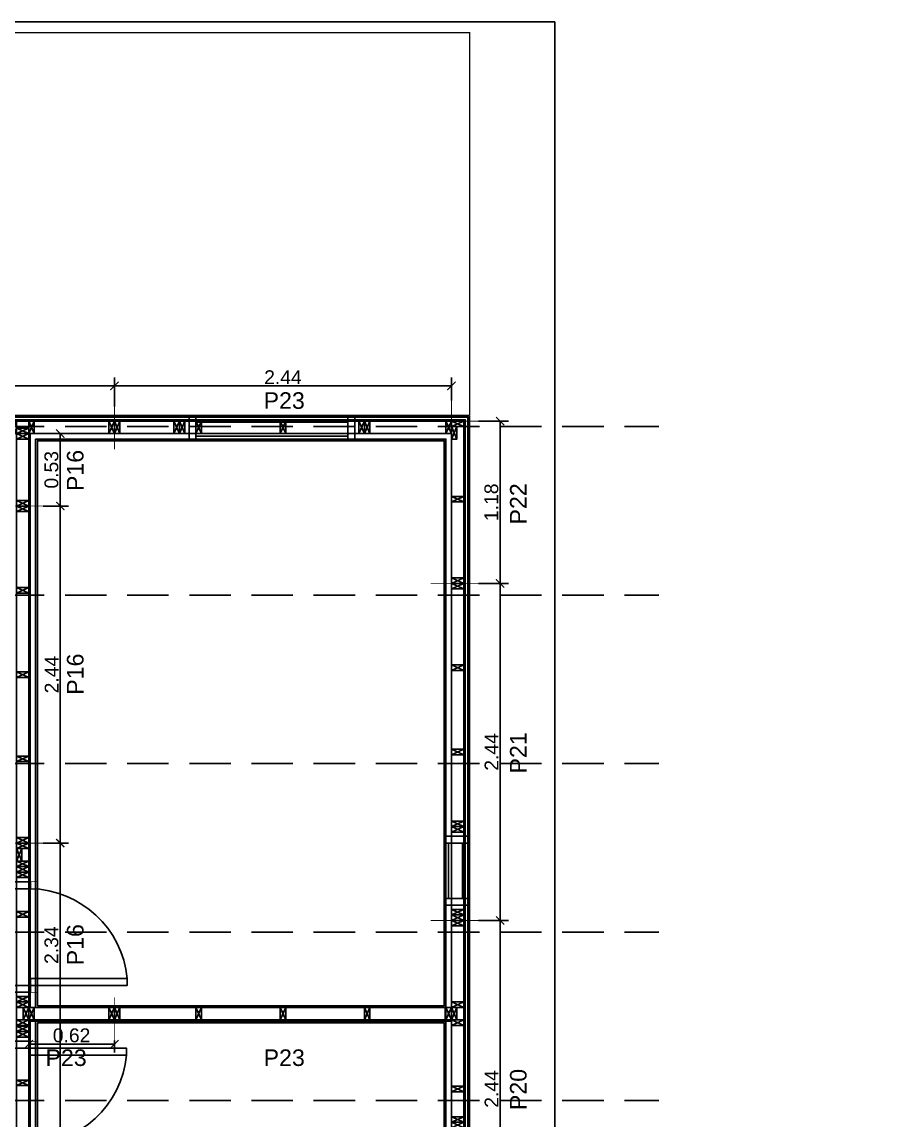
# Model space of a CAD drawing. Header units: millimetres. Extents: x 2924 to 6397, y 1555 to 1704.
# Drawn here: x 3255.1 to 3261.46, y 1623.26 to 1631.21 of the extents above; entities that cross this region are included whole.
import ezdxf

# ---------------------------------------------------------------- set-up
doc = ezdxf.new("R2010")
doc.units = ezdxf.units.MM
doc.header["$PDMODE"] = 35
doc.linetypes.add('CONTINUA', pattern=[200, 100, 100])
doc.linetypes.add('DASHED', pattern=[0.75, 0.5, -0.25])
doc.layers.get('Defpoints').update_dxf_attribs({"color": 230})
for name, color, linetype in [('P0-PROYECCION', 7, 'Continuous'), ('P1- OSB', 7, 'Continuous'), ('P1-CARPINTERIAS', 7, 'Continuous'), ('P1-COTAS', 7, 'Continuous'), ('P1-DURLOK INTERIOR', 7, 'Continuous'), ('P1-ESTRUCTURAS', 7, 'Continuous'), ('P1-LISTON 2CM', 7, 'Continuous'), ('P1-LISTON 4CM', 7, 'Continuous'), ('P1-MAMPOSTERIA LADRILLO', 7, 'Continuous'), ('P1-MUROS', 7, 'Continuous'), ('P1-PANEL', 7, 'Continuous'), ('P1-SOLADOS', 7, 'Continuous'), ('P1-SUPERBOARD', 7, 'Continuous'), ('P1-TEXTOS', 7, 'Continuous')]:
    doc.layers.add(name, color=color, linetype=linetype)
doc.styles.add('Arial02.5', font='arial.ttf', dxfattribs={"width": 0.8, "height": 0.025})
doc.styles.add('Arial10', font='arial.ttf', dxfattribs={"height": 0.1})
doc.dimstyles.new('COTA-1-50', dxfattribs={"dimtxt": 0.1, "dimasz": 0.06, "dimexe": 0.06, "dimexo": 0.15, "dimgap": 0.0125, "dimtad": 1, "dimzin": 0, "dimdsep": 46, "dimtxsty": 'Arial10', "dimblk1": 'ARCHTICK', "dimblk2": 'ARCHTICK', "dimsah": 1, "dimcen": 0.09, "dimclrd": 7, "dimclre": 7, "dimclrt": 7, "dimazin": 0, "dimtfac": 1, "dimtofl": 0, "dimtmove": 2, "dimatfit": 3, "dimldrblk": 'ARCHTICK', "dimfxl": 1, "dimtolj": 1, "dimtzin": 0, "dimarcsym": 0})

# ---------------------------------------------------------------- blocks, each defined once
blk = doc.blocks.new('A$C43dd4c95')
at = {"color": 0}
blk.add_lwpolyline([(0.09000000000014552, 0), (0.09000000000014552, 2.344999150002877), (0, 2.344999150002877), (0, 0)], close=True, dxfattribs=at)
for points in [[(0.09000000000014552, 2.344999150002877), (0.09000000000014552, 2.304999150002914), (0, 2.304999150002914), (0, 2.344999150002877), (0.09000000000014552, 2.344999150002877), (0, 2.304999150002914), (0, 2.344999150002877), (0.09000000000014552, 2.304999150002914)], [(0.03999999999996362, 2.214999150002768), (0, 2.214999150002768), (0, 2.304999150002914), (0.03999999999996362, 2.304999150002914), (0.03999999999996362, 2.214999150002768), (0, 2.304999150002914), (0.03999999999996362, 2.304999150002914), (0, 2.214999150002768)], [(0.09000000000014552, 2.214999149961614), (0.09000000000014552, 2.17499914996165), (0, 2.17499914996165), (0, 2.214999149961614), (0.09000000000014552, 2.214999149961614), (0, 2.17499914996165), (0, 2.214999149961614), (0.09000000000014552, 2.17499914996165)], [(0.09000000000014552, 2.17499914996165), (0.09000000000014552, 2.134999149961686), (0, 2.134999149961686), (0, 2.17499914996165), (0.09000000000014552, 2.17499914996165), (0, 2.134999149961686), (0, 2.17499914996165), (0.09000000000014552, 2.134999149961686)], [(0.09000000000014552, 2.134999149961686), (0.09000000000014552, 2.094999149961723), (0, 2.094999149961723), (0, 2.134999149961686), (0.09000000000014552, 2.134999149961686), (0, 2.094999149961723), (0, 2.134999149961686), (0.09000000000014552, 2.094999149961723)], [(0.09000000000014552, 1.234999999961474), (0.09000000000014552, 1.19499999996151), (0, 1.19499999996151), (0, 1.234999999961474), (0.09000000000014552, 1.234999999961474), (0, 1.19499999996151), (0, 1.234999999961474), (0.09000000000014552, 1.19499999996151)], [(0.09000000000014552, 1.19499999996151), (0.09000000000014552, 1.154999999961547), (0, 1.154999999961547), (0, 1.19499999996151), (0.09000000000014552, 1.19499999996151), (0, 1.154999999961547), (0, 1.19499999996151), (0.09000000000014552, 1.154999999961547)], [(0.09000000000014552, 1.065000000002783), (0.0500000000001819, 1.065000000002783), (0.0500000000001819, 1.155000000002929), (0.09000000000014552, 1.155000000002929), (0.09000000000014552, 1.065000000002783), (0.0500000000001819, 1.155000000002929), (0.09000000000014552, 1.155000000002929), (0.0500000000001819, 1.065000000002783)], [(0.09000000000014552, 1.064999999961628), (0.09000000000014552, 1.024999999961665), (0, 1.024999999961665), (0, 1.064999999961628), (0.09000000000014552, 1.064999999961628), (0, 1.024999999961665), (0, 1.064999999961628), (0.09000000000014552, 1.024999999961665)], [(0.09000000000014552, 1.019999999999754), (0.09000000000014552, 0.9799999999997908), (0, 0.9799999999997908), (0, 1.019999999999754), (0.09000000000014552, 1.019999999999754), (0, 0.9799999999997908), (0, 1.019999999999754), (0.09000000000014552, 0.9799999999997908)], [(0.09000000000014552, 0.9799999999997908), (0.09000000000014552, 0.9399999999998272), (0, 0.9399999999998272), (0, 0.9799999999997908), (0.09000000000014552, 0.9799999999997908), (0, 0.9399999999998272), (0, 0.9799999999997908), (0.09000000000014552, 0.9399999999998272)], [(0.09000000000014552, 0.07999999999992724), (0.09000000000014552, 0.03999999999996362), (0, 0.03999999999996362), (0, 0.07999999999992724), (0.09000000000014552, 0.07999999999992724), (0, 0.03999999999996362), (0, 0.07999999999992724), (0.09000000000014552, 0.03999999999996362)], [(0.09000000000014552, 0.03999999999996362), (0.09000000000014552, 0), (0, 0), (0, 0.03999999999996362), (0.09000000000014552, 0.03999999999996362), (0, 0), (0, 0.03999999999996362), (0.09000000000014552, 0)]]:
    blk.add_lwpolyline(points, dxfattribs=at)
at = {"color": 8}
for points in [[(0.09000000000014552, 1.849999999999682), (0.09000000000014552, 1.809999999999718), (0, 1.809999999999718), (0, 1.849999999999682), (0.09000000000014552, 1.849999999999682), (0, 1.809999999999718), (0, 1.849999999999682), (0.09000000000014552, 1.809999999999718)], [(0.09000000000014552, 0.6299999999998818), (0.09000000000014552, 0.5899999999999181), (0, 0.5899999999999181), (0, 0.6299999999998818), (0.09000000000014552, 0.6299999999998818), (0, 0.5899999999999181), (0, 0.6299999999998818), (0.09000000000014552, 0.5899999999999181)]]:
    blk.add_lwpolyline(points, dxfattribs=at)
blk = doc.blocks.new('A$C1afa53f3')
at = {"color": 0}
blk.add_lwpolyline([(0.09000000000014552, 2.440000000000055), (0.09000000000014552, 0), (0, 0), (0, 2.440000000000055)], close=True, dxfattribs=at)
for points in [[(0.09000000000014552, 2.440000000000055), (0.09000000000014552, 2.400000000000091), (0, 2.400000000000091), (0, 2.440000000000055), (0.09000000000014552, 2.440000000000055), (0, 2.400000000000091), (0, 2.440000000000055), (0.09000000000014552, 2.400000000000091)], [(0.09000000000014552, 1.849999999999682), (0.09000000000014552, 1.809999999999718), (0, 1.809999999999718), (0, 1.849999999999682), (0.09000000000014552, 1.849999999999682), (0, 1.809999999999718), (0, 1.849999999999682), (0.09000000000014552, 1.809999999999718)], [(0.09000000000014552, 1.240000000000009), (0.09000000000014552, 1.200000000000045), (0, 1.200000000000045), (0, 1.240000000000009), (0.09000000000014552, 1.240000000000009), (0, 1.200000000000045), (0, 1.240000000000009), (0.09000000000014552, 1.200000000000045)], [(0.09000000000014552, 0.6299999999998818), (0.09000000000014552, 0.5899999999999181), (0, 0.5899999999999181), (0, 0.6299999999998818), (0.09000000000014552, 0.6299999999998818), (0, 0.5899999999999181), (0, 0.6299999999998818), (0.09000000000014552, 0.5899999999999181)], [(0.09000000000014552, 0.03999999999996362), (0.09000000000014552, 0), (0, 0), (0, 0.03999999999996362), (0.09000000000014552, 0.03999999999996362), (0, 0), (0, 0.03999999999996362), (0.09000000000014552, 0)]]:
    blk.add_lwpolyline(points, dxfattribs=at)
blk = doc.blocks.new('A$C362a10e8')
at = {"color": 0}
blk.add_lwpolyline([(0.09000000000014552, 0), (0.09000000000014552, 0.5250017567645955), (0, 0.5250017567645955), (0, 0)], close=True, dxfattribs=at)
for points in [[(0.09000000000014552, 0.4850017567646319), (0.09000000000014552, 0.5250017567645955), (0, 0.5250017567645955), (0, 0.4850017567646319), (0.09000000000014552, 0.4850017567646319), (0, 0.5250017567645955), (0, 0.4850017567646319), (0.09000000000014552, 0.5250017567645955)], [(0.09000000000014552, 0), (0.09000000000014552, 0.03999999999996362), (0, 0.03999999999996362), (0, 0), (0.09000000000014552, 0), (0, 0.03999999999996362), (0, 0), (0.09000000000014552, 0.03999999999996362)]]:
    blk.add_lwpolyline(points, dxfattribs=at)
blk = doc.blocks.new('A$Ca9eaa56d')
at = {"color": 0}
for points in [[(0.04000000002270099, 5.138645065017045e-11), (2.273736754432321e-11, 5.138645065017045e-11), (2.273736754432321e-11, 0.09000000005153197), (0.04000000002270099, 0.09000000005153197), (0.04000000002270099, 5.138645065017045e-11), (2.273736754432321e-11, 0.09000000005153197), (0.04000000002270099, 0.09000000005153197), (2.273736754432321e-11, 5.138645065017045e-11)], [(0.6199999999994361, 5.138645065017045e-11), (0.5799999999994725, 5.138645065017045e-11), (0.5799999999994725, 0.09000000005153197), (0.6199999999994361, 0.09000000005153197), (0.6199999999994361, 5.138645065017045e-11), (0.5799999999994725, 0.09000000005153197), (0.6199999999994361, 0.09000000005153197), (0.5799999999994725, 5.138645065017045e-11)]]:
    blk.add_lwpolyline(points, dxfattribs=at)
blk.add_lwpolyline([(4.547473508864641e-11, 0.08999999999991815), (0.6199999999994361, 0.09000000005153197), (0.6199999999994361, 5.161382432561368e-11), (0, 0)], close=True, dxfattribs=at)
blk = doc.blocks.new('A$Ca94d6937')
at = {"color": 0}
for points in [[(0.03999999999996362, 4.138200893066823e-11), (0, 4.138200893066823e-11), (0, 0.09000000004152753), (0.03999999999996362, 0.09000000004152753), (0.03999999999996362, 4.138200893066823e-11), (0, 0.09000000004152753), (0.03999999999996362, 0.09000000004152753), (0, 4.138200893066823e-11)], [(0.6300000000001091, 4.138200893066823e-11), (0.5900000000001455, 4.138200893066823e-11), (0.5900000000001455, 0.09000000004152753), (0.6300000000001091, 0.09000000004152753), (0.6300000000001091, 4.138200893066823e-11), (0.5900000000001455, 0.09000000004152753), (0.6300000000001091, 0.09000000004152753), (0.5900000000001455, 4.138200893066823e-11)], [(1.240000000000236, 0), (1.200000000000273, 0), (1.200000000000273, 0.09000000000014552), (1.240000000000236, 0.09000000000014552), (1.240000000000236, 0), (1.200000000000273, 0.09000000000014552), (1.240000000000236, 0.09000000000014552), (1.200000000000273, 0)], [(1.850000000000364, 0), (1.8100000000004, 0), (1.8100000000004, 0.09000000000014552), (1.850000000000364, 0.09000000000014552), (1.850000000000364, 0), (1.8100000000004, 0.09000000000014552), (1.850000000000364, 0.09000000000014552), (1.8100000000004, 0)], [(2.440000000000055, 4.138200893066823e-11), (2.400000000000091, 4.138200893066823e-11), (2.400000000000091, 0.09000000004152753), (2.440000000000055, 0.09000000004152753), (2.440000000000055, 4.138200893066823e-11), (2.400000000000091, 0.09000000004152753), (2.440000000000055, 0.09000000004152753), (2.400000000000091, 4.138200893066823e-11)]]:
    blk.add_lwpolyline(points, dxfattribs=at)
blk.add_lwpolyline([(1.818989403545856e-11, 0.09000000000014552), (2.546585164964199e-11, 4.160938260611147e-11), (2.44000000002552, 9.094947017729282e-13), (2.44000000002552, 0.09000000000082764)], close=True, dxfattribs=at)
blk = doc.blocks.new('A$C49294ef6')
at = {"color": 0}
for points in [[(0.0900000000383443, 2.440000000006648), (0.0900000000383443, 2.400000000006685), (3.819877747446299e-11, 2.400000000006685), (3.819877747446299e-11, 2.440000000006648), (0.0900000000383443, 2.440000000006648), (3.819877747446299e-11, 2.400000000006685), (3.819877747446299e-11, 2.440000000006648), (0.0900000000383443, 2.400000000006685)], [(0.09000000001924491, 1.850000000008095), (0.09000000001924491, 1.810000000008131), (1.909938873723149e-11, 1.810000000008131), (1.909938873723149e-11, 1.850000000008095), (0.09000000001924491, 1.850000000008095), (1.909938873723149e-11, 1.810000000008131), (1.909938873723149e-11, 1.850000000008095), (0.09000000001924491, 1.810000000008131)], [(0.04000000002315574, 1.720000000009804), (2.319211489520967e-11, 1.720000000009804), (2.319211489520967e-11, 1.81000000000995), (0.04000000002315574, 1.81000000000995), (0.04000000002315574, 1.720000000009804), (2.319211489520967e-11, 1.81000000000995), (0.04000000002315574, 1.81000000000995), (2.319211489520967e-11, 1.720000000009804)], [(0.09000000000014552, 1.71999999996865), (0.09000000000014552, 1.679999999968686), (0, 1.679999999968686), (0, 1.71999999996865), (0.09000000000014552, 1.71999999996865), (0, 1.679999999968686), (0, 1.71999999996865), (0.09000000000014552, 1.679999999968686)], [(0.09000000000423825, 1.240000000000236), (0.09000000000423825, 1.200000000000273), (4.092726157978177e-12, 1.200000000000273), (4.092726157978177e-12, 1.240000000000236), (0.09000000000423825, 1.240000000000236), (4.092726157978177e-12, 1.200000000000273), (4.092726157978177e-12, 1.240000000000236), (0.09000000000423825, 1.200000000000273)], [(0.09000000003652531, 1.019508865776288), (0.09000000003652531, 0.9795088657763245), (3.637978807091713e-11, 0.9795088657763245), (3.637978807091713e-11, 1.019508865776288), (0.09000000003652531, 1.019508865776288), (3.637978807091713e-11, 0.9795088657763245), (3.637978807091713e-11, 1.019508865776288), (0.09000000003652531, 0.9795088657763245)], [(0.09000000001924491, 0.9795088657763245), (0.09000000001924491, 0.9395088657763608), (1.909938873723149e-11, 0.9395088657763608), (1.909938873723149e-11, 0.9795088657763245), (0.09000000001924491, 0.9795088657763245), (1.909938873723149e-11, 0.9395088657763608), (1.909938873723149e-11, 0.9795088657763245), (0.09000000001924491, 0.9395088657763608)], [(0.09000000000196451, 0.3795088657741417), (0.09000000000196451, 0.339508865774178), (1.818989403545856e-12, 0.339508865774178), (1.818989403545856e-12, 0.3795088657741417), (0.09000000000196451, 0.3795088657741417), (1.818989403545856e-12, 0.339508865774178), (1.818989403545856e-12, 0.3795088657741417), (0.09000000000196451, 0.339508865774178)], [(0.09000000000196451, 0.339508865774178), (0.09000000000196451, 0.2995088657742144), (1.818989403545856e-12, 0.2995088657742144), (1.818989403545856e-12, 0.339508865774178), (0.09000000000196451, 0.339508865774178), (1.818989403545856e-12, 0.2995088657742144), (1.818989403545856e-12, 0.339508865774178), (0.09000000000196451, 0.2995088657742144)], [(0.09000000000423825, 0.03999999999996362), (0.09000000000423825, 0), (4.092726157978177e-12, 0), (4.092726157978177e-12, 0.03999999999996362), (0.09000000000423825, 0.03999999999996362), (4.092726157978177e-12, 0), (4.092726157978177e-12, 0.03999999999996362), (0.09000000000423825, 0)]]:
    blk.add_lwpolyline(points, dxfattribs=at)
blk.add_lwpolyline([(4.092726157978177e-12, 2.439999999991414), (4.092726157978177e-12, 0), (0.09000000000423825, 0), (0.09000000000423825, 2.439999999991414)], close=True, dxfattribs=at)
at = {"color": 8}
blk.add_lwpolyline([(0.09000000003698005, 0.6300000000003365), (0.09000000003698005, 0.5900000000003729), (3.683453542180359e-11, 0.5900000000003729), (3.683453542180359e-11, 0.6300000000003365), (0.09000000003698005, 0.6300000000003365), (3.683453542180359e-11, 0.5900000000003729), (3.683453542180359e-11, 0.6300000000003365), (0.09000000003698005, 0.5900000000003729)], dxfattribs=at)
blk = doc.blocks.new('A$C257d83ad')
at = {"color": 0}
for points in [[(0.09000000000605723, 2.440000000007785), (0.09000000000605723, 2.400000000007822), (5.911715561524034e-12, 2.400000000007822), (5.911715561524034e-12, 2.440000000007785), (0.09000000000605723, 2.440000000007785), (5.911715561524034e-12, 2.400000000007822), (5.911715561524034e-12, 2.440000000007785), (0.09000000000605723, 2.400000000007822)], [(0.09000000002515662, 1.850000000017417), (0.09000000002515662, 1.810000000017453), (2.501110429875553e-11, 1.810000000017453), (2.501110429875553e-11, 1.850000000017417), (0.09000000002515662, 1.850000000017417), (2.501110429875553e-11, 1.810000000017453), (2.501110429875553e-11, 1.850000000017417), (0.09000000002515662, 1.810000000017453)], [(0.09000000002743036, 1.240000000008877), (0.09000000002743036, 1.200000000008913), (2.728484105318785e-11, 1.200000000008913), (2.728484105318785e-11, 1.240000000008877), (0.09000000002743036, 1.240000000008877), (2.728484105318785e-11, 1.200000000008913), (2.728484105318785e-11, 1.240000000008877), (0.09000000002743036, 1.200000000008913)], [(0.09000000000196451, 0.720000000000482), (0.09000000000196451, 0.6800000000005184), (1.818989403545856e-12, 0.6800000000005184), (1.818989403545856e-12, 0.720000000000482), (0.09000000000196451, 0.720000000000482), (1.818989403545856e-12, 0.6800000000005184), (1.818989403545856e-12, 0.720000000000482), (0.09000000000196451, 0.6800000000005184)], [(0.09000000000014552, 0.6799999999998363), (0.09000000000014552, 0.6399999999998727), (0, 0.6399999999998727), (0, 0.6799999999998363), (0.09000000000014552, 0.6799999999998363), (0, 0.6399999999998727), (0, 0.6799999999998363), (0.09000000000014552, 0.6399999999998727)], [(0.09000000004243702, 0.07999999999992724), (0.09000000004243702, 0.03999999999996362), (4.229150363244116e-11, 0.03999999999996362), (4.229150363244116e-11, 0.07999999999992724), (0.09000000004243702, 0.07999999999992724), (4.229150363244116e-11, 0.03999999999996362), (4.229150363244116e-11, 0.07999999999992724), (0.09000000004243702, 0.03999999999996362)], [(0.09000000000833097, 0.03999999999996362), (0.09000000000833097, 0), (8.185452315956354e-12, 0), (8.185452315956354e-12, 0.03999999999996362), (0.09000000000833097, 0.03999999999996362), (8.185452315956354e-12, 0), (8.185452315956354e-12, 0.03999999999996362), (0.09000000000833097, 0)]]:
    blk.add_lwpolyline(points, dxfattribs=at)
blk.add_lwpolyline([(8.185452315956354e-12, 0), (8.185452315956354e-12, 2.440000000008695), (0.09000000000833097, 2.440000000008695), (0.09000000000833097, 0)], close=True, dxfattribs=at)
blk = doc.blocks.new('A$C3c2fb31d')
at = {"color": 0}
blk.add_lwpolyline([(0.09000204020958336, 0), (0.0899989798954266, 1.175000000015643), (1.020120180328377e-06, 1.175000906783453), (0, 1.523403625469655e-11)], close=True, dxfattribs=at)
for points in [[(0.09000102012169009, 1.17500090678277), (0.09000102012169009, 1.135000906782807), (1.020121544570429e-06, 1.135000906782807), (1.020121544570429e-06, 1.17500090678277), (0.09000102012169009, 1.17500090678277), (1.020121544570429e-06, 1.135000906782807), (1.020121544570429e-06, 1.17500090678277), (0.09000102012169009, 1.135000906782807)], [(1.020121544570429e-06, 1.135000906783489), (0.04000102012150819, 1.135000906783489), (0.04000102012150819, 1.045000906783571), (1.020121544570429e-06, 1.045000906783571), (1.020121544570429e-06, 1.135000906783489), (0.04000102012150819, 1.045000906783571), (1.020121544570429e-06, 1.045000906783571), (0.04000102012150819, 1.135000906783489)], [(0.09000102013897049, 0.6300000000242107), (0.09000102013897049, 0.5900000000242471), (1.020138824969763e-06, 0.5900000000242471), (1.020138824969763e-06, 0.6300000000242107), (0.09000102013897049, 0.6300000000242107), (1.020138824969763e-06, 0.5900000000242471), (1.020138824969763e-06, 0.6300000000242107), (0.09000102013897049, 0.5900000000242471)], [(0.0900010201025907, 0.04000000000678483), (0.0900010201025907, 6.821210263296962e-12), (1.020102445181692e-06, 6.821210263296962e-12), (1.020102445181692e-06, 0.04000000000678483), (0.0900010201025907, 0.04000000000678483), (1.020102445181692e-06, 6.821210263296962e-12), (1.020102445181692e-06, 0.04000000000678483), (0.0900010201025907, 6.821210263296962e-12)]]:
    blk.add_lwpolyline(points, dxfattribs=at)
blk = doc.blocks.new('A$C9d63fc35')
at = {"color": 0}
for points in [[(3.637978807091713e-12, 0.09000090676659056), (0.0400000000036016, 0.09000090676659056), (0.0400000000036016, 9.067666724149603e-07), (3.637978807091713e-12, 9.067666724149603e-07), (3.637978807091713e-12, 0.09000090676659056), (0.0400000000036016, 9.067666724149603e-07), (3.637978807091713e-12, 9.067666724149603e-07), (0.0400000000036016, 0.09000090676659056)], [(0.4299947881954722, 0.09000090676659056), (0.4699947881954358, 0.09000090676659056), (0.4699947881954358, 9.067666724149603e-07), (0.4299947881954722, 9.067666724149603e-07), (0.4299947881954722, 0.09000090676659056), (0.4699947881954358, 9.067666724149603e-07), (0.4299947881954722, 9.067666724149603e-07), (0.4699947881954358, 0.09000090676659056)], [(0.4699947881954358, 0.09000090676659056), (0.5099947881953995, 0.09000090676659056), (0.5099947881953995, 9.067666724149603e-07), (0.4699947881954358, 9.067666724149603e-07), (0.4699947881954358, 0.09000090676659056), (0.5099947881953995, 9.067666724149603e-07), (0.4699947881954358, 9.067666724149603e-07), (0.5099947881953995, 0.09000090676659056)], [(1.769999596996058, 0.09000090676750006), (1.809999596996022, 0.09000090676750006), (1.809999596996022, 9.067675819096621e-07), (1.769999596996058, 9.067675819096621e-07), (1.769999596996058, 0.09000090676750006), (1.809999596996022, 9.067675819096621e-07), (1.769999596996058, 9.067675819096621e-07), (1.809999596996022, 0.09000090676750006)], [(1.809999596996022, 0.09000090676750006), (1.849999596995985, 0.09000090676750006), (1.849999596995985, 9.067675819096621e-07), (1.809999596996022, 9.067675819096621e-07), (1.809999596996022, 0.09000090676750006), (1.849999596995985, 9.067675819096621e-07), (1.809999596996022, 9.067675819096621e-07), (1.849999596995985, 0.09000090676750006)], [(2.400000000004184, 0.09000090676704531), (2.440000000004147, 0.09000090676704531), (2.440000000004147, 9.067671271623112e-07), (2.400000000004184, 9.067671271623112e-07), (2.400000000004184, 0.09000090676704531), (2.440000000004147, 9.067671271623112e-07), (2.400000000004184, 9.067671271623112e-07), (2.440000000004147, 0.09000090676704531)]]:
    blk.add_lwpolyline(points, dxfattribs=at)
blk.add_lwpolyline([(2.440000000000055, 0.09000090676704531), (2.440000000000055, 9.067671271623112e-07), (0, 9.067671271623112e-07), (0, 0.09000090676704531)], close=True, dxfattribs=at)
at = {"color": 8}
for points in [[(0.5899995969957672, 0.08999999999991815), (0.6299995969957308, 0.08999999999991815), (0.6299995969957308, 0), (0.5899995969957672, 0), (0.5899995969957672, 0.08999999999991815), (0.6299995969957308, 0), (0.5899995969957672, 0), (0.6299995969957308, 0.08999999999991815)], [(1.200000000003456, 0.09000090676704531), (1.24000000000342, 0.09000090676704531), (1.24000000000342, 9.067671271623112e-07), (1.200000000003456, 9.067671271623112e-07), (1.200000000003456, 0.09000090676704531), (1.24000000000342, 9.067671271623112e-07), (1.200000000003456, 9.067671271623112e-07), (1.24000000000342, 0.09000090676704531)]]:
    blk.add_lwpolyline(points, dxfattribs=at)
blk = doc.blocks.new('A$Cced09996')
at = {"color": 0}
for points in [[(0, 0.09000090676727268), (0.03999999999996362, 0.09000090676727268), (0.03999999999996362, 9.067673545359867e-07), (0, 9.067673545359867e-07), (0, 0.09000090676727268), (0.03999999999996362, 9.067673545359867e-07), (0, 9.067673545359867e-07), (0.03999999999996362, 0.09000090676727268)], [(0.5899995969921292, 0.08999999999991815), (0.6299995969920928, 0.08999999999991815), (0.6299995969920928, 0), (0.5899995969921292, 0), (0.5899995969921292, 0.08999999999991815), (0.6299995969920928, 0), (0.5899995969921292, 0), (0.6299995969920928, 0.08999999999991815)], [(1.079999193985259, 0.08999999999991815), (1.119999193985223, 0.08999999999991815), (1.119999193985223, 0), (1.079999193985259, 0), (1.079999193985259, 0.08999999999991815), (1.119999193985223, 0), (1.079999193985259, 0), (1.119999193985223, 0.08999999999991815)], [(1.209997959776047, 0.08999999999991815), (1.24999795977601, 0.08999999999991815), (1.24999795977601, 0), (1.209997959776047, 0), (1.209997959776047, 0.08999999999991815), (1.24999795977601, 0), (1.209997959776047, 0), (1.24999795977601, 0.08999999999991815)], [(1.789999999999964, 0.09000090676727268), (1.829999999999927, 0.09000090676727268), (1.829999999999927, 9.067673545359867e-07), (1.789999999999964, 9.067673545359867e-07), (1.789999999999964, 0.09000090676727268), (1.829999999999927, 9.067673545359867e-07), (1.789999999999964, 9.067673545359867e-07), (1.829999999999927, 0.09000090676727268)], [(1.210000000000036, 9.067664450412849e-07), (1.210000000000036, 0.04000090676640866), (1.119999999999891, 0.04000090676640866), (1.119999999999891, 9.067664450412849e-07), (1.210000000000036, 9.067664450412849e-07), (1.119999999999891, 0.04000090676640866), (1.119999999999891, 9.067664450412849e-07), (1.210000000000036, 0.04000090676640866)]]:
    blk.add_lwpolyline(points, dxfattribs=at)
blk.add_lwpolyline([(0, 0.09000090676681793), (0, 9.067668997886358e-07), (1.829999193988442, 9.067678092833376e-07), (1.829999193988442, 0.09000090676772743)], close=True, dxfattribs=at)
blk = doc.blocks.new('_ARCHTICK')
at = {"color": 0, "linetype": 'ByBlock', "const_width": 0.15}
blk.add_lwpolyline([(-0.5, -0.5), (0.5, 0.5)], dxfattribs=at)
blk = doc.blocks.new('*D116')
at = {"layer": 'Defpoints', "color": 0, "transparency": 16777216}
for p in [(3258.25365410195, 1624.70612686272), (3258.561449722986, 1624.70612686272), (3258.253653431067, 1622.266129404927)]:
    blk.add_point(p, dxfattribs=at)
at = {"layer": 'P1-COTAS', "color": 7, "lineweight": -2, "transparency": 16777216}
for p, q in [((3258.40365410195, 1624.70612686272), (3258.621449722986, 1624.70612686272)), ((3258.561449722986, 1622.266129404927), (3258.561449722986, 1624.70612686272)), ((3258.403653431067, 1622.266129404927), (3258.621449722986, 1622.266129404927))]:
    blk.add_line(p, q, dxfattribs=at)
at = {"layer": 'P1-COTAS', "color": 7, "lineweight": -2, "transparency": 16777216, "xscale": 0.06, "yscale": 0.06, "zscale": 0.06}
for p, rotation in [((3258.561449722986, 1624.70612686272), 90), ((3258.561449722986, 1622.266129404927), 270)]:
    blk.add_blockref('_ARCHTICK', p, dxfattribs=dict(at, rotation=rotation))
at = {"layer": 'P1-COTAS', "color": 7, "transparency": 16777216, "insert": (3258.498745084514, 1623.486128133822), "char_height": 0.1, "attachment_point": 5, "rotation": 90, "style": 'Arial10'}
blk.add_mtext('\\A1;2.44', dxfattribs=at)
blk = doc.blocks.new('*D127')
at = {"layer": 'Defpoints', "color": 0, "transparency": 16777216}
for p in [(3258.253654101948, 1627.146126862727), (3258.561449722988, 1627.146126862727), (3258.25365410195, 1624.70612686272)]:
    blk.add_point(p, dxfattribs=at)
at = {"layer": 'P1-COTAS', "color": 7, "lineweight": -2, "transparency": 16777216}
for p, q in [((3258.403654101948, 1627.146126862727), (3258.621449722988, 1627.146126862727)), ((3258.561449722988, 1624.70612686272), (3258.561449722988, 1627.146126862727)), ((3258.40365410195, 1624.70612686272), (3258.621449722988, 1624.70612686272))]:
    blk.add_line(p, q, dxfattribs=at)
at = {"layer": 'P1-COTAS', "color": 7, "lineweight": -2, "transparency": 16777216, "xscale": 0.06, "yscale": 0.06, "zscale": 0.06}
for p, rotation in [((3258.561449722988, 1627.146126862727), 90), ((3258.561449722988, 1624.70612686272), 270)]:
    blk.add_blockref('_ARCHTICK', p, dxfattribs=dict(at, rotation=rotation))
at = {"layer": 'P1-COTAS', "color": 7, "transparency": 16777216, "insert": (3258.498745084516, 1625.926126862722), "char_height": 0.1, "attachment_point": 5, "rotation": 90, "style": 'Arial10'}
blk.add_mtext('\\A1;2.44', dxfattribs=at)
blk = doc.blocks.new('*D128')
at = {"layer": 'Defpoints', "color": 0, "transparency": 16777216}
for p in [(3258.253654101954, 1628.321127316128), (3258.56144972299, 1628.321127316128), (3258.253654101948, 1627.146126862727)]:
    blk.add_point(p, dxfattribs=at)
at = {"layer": 'P1-COTAS', "color": 7, "lineweight": -2, "transparency": 16777216}
for p, q in [((3258.403654101954, 1628.321127316128), (3258.62144972299, 1628.321127316128)), ((3258.56144972299, 1627.146126862727), (3258.56144972299, 1628.321127316128)), ((3258.403654101948, 1627.146126862727), (3258.62144972299, 1627.146126862727))]:
    blk.add_line(p, q, dxfattribs=at)
at = {"layer": 'P1-COTAS', "color": 7, "lineweight": -2, "transparency": 16777216, "xscale": 0.06, "yscale": 0.06, "zscale": 0.06}
for p, rotation in [((3258.56144972299, 1628.321127316128), 90), ((3258.56144972299, 1627.146126862727), 270)]:
    blk.add_blockref('_ARCHTICK', p, dxfattribs=dict(at, rotation=rotation))
at = {"layer": 'P1-COTAS', "color": 7, "transparency": 16777216, "insert": (3258.497892424217, 1627.733627089426), "char_height": 0.1, "attachment_point": 5, "rotation": 90, "style": 'Arial10'}
blk.add_mtext('\\A1;1.18', dxfattribs=at)
blk = doc.blocks.new('*D129')
at = {"layer": 'Defpoints', "color": 0, "transparency": 16777216}
for p in [(3255.768657855753, 1628.576075047724), (3255.768657855753, 1628.276131218468), (3258.208666667484, 1628.321122638213)]:
    blk.add_point(p, dxfattribs=at)
at = {"layer": 'P1-COTAS', "color": 7, "lineweight": -2, "transparency": 16777216}
for p, q in [((3255.768657855753, 1628.426131218469), (3255.768657855753, 1628.636075047724)), ((3258.208666667484, 1628.576075047724), (3255.768657855753, 1628.576075047724)), ((3258.208666667484, 1628.471122638213), (3258.208666667484, 1628.636075047724))]:
    blk.add_line(p, q, dxfattribs=at)
at = {"layer": 'P1-COTAS', "color": 7, "lineweight": -2, "transparency": 16777216, "xscale": 0.06, "yscale": 0.06, "zscale": 0.06, "rotation": 180}
blk.add_blockref('_ARCHTICK', (3255.768657855753, 1628.576075047724), dxfattribs=at)
at = {"layer": 'P1-COTAS', "color": 7, "lineweight": -2, "transparency": 16777216, "xscale": 0.06, "yscale": 0.06, "zscale": 0.06}
blk.add_blockref('_ARCHTICK', (3258.208666667484, 1628.576075047724), dxfattribs=at)
at = {"layer": 'P1-COTAS', "color": 7, "transparency": 16777216, "insert": (3256.988662261619, 1628.638779686196), "char_height": 0.1, "attachment_point": 5, "style": 'Arial10'}
blk.add_mtext('\\A1;2.44', dxfattribs=at)
blk = doc.blocks.new('*D130')
at = {"layer": 'Defpoints', "color": 0, "transparency": 16777216}
for p in [(3253.938652625069, 1628.576075047724), (3253.938652625069, 1628.282072490052), (3255.768657855753, 1628.276131218468)]:
    blk.add_point(p, dxfattribs=at)
at = {"layer": 'P1-COTAS', "color": 7, "lineweight": -2, "transparency": 16777216}
for p, q in [((3253.938652625069, 1628.432072490052), (3253.938652625069, 1628.636075047724)), ((3255.768657855753, 1628.576075047724), (3253.938652625069, 1628.576075047724)), ((3255.768657855753, 1628.426131218469), (3255.768657855753, 1628.636075047724))]:
    blk.add_line(p, q, dxfattribs=at)
at = {"layer": 'P1-COTAS', "color": 7, "lineweight": -2, "transparency": 16777216, "xscale": 0.06, "yscale": 0.06, "zscale": 0.06, "rotation": 180}
blk.add_blockref('_ARCHTICK', (3253.938652625069, 1628.576075047724), dxfattribs=at)
at = {"layer": 'P1-COTAS', "color": 7, "lineweight": -2, "transparency": 16777216, "xscale": 0.06, "yscale": 0.06, "zscale": 0.06}
blk.add_blockref('_ARCHTICK', (3255.768657855753, 1628.576075047724), dxfattribs=at)
at = {"layer": 'P1-COTAS', "color": 7, "transparency": 16777216, "insert": (3254.853655240411, 1628.639666452908), "char_height": 0.1, "attachment_point": 5, "style": 'Arial10'}
blk.add_mtext('\\A1;1.83', dxfattribs=at)
blk = doc.blocks.new('*D133')
at = {"layer": 'Defpoints', "color": 0, "transparency": 16777216}
for p in [(3255.103653431086, 1628.2311402672), (3255.103653431086, 1627.706138510435), (3255.376670263365, 1627.706138510435)]:
    blk.add_point(p, dxfattribs=at)
at = {"layer": 'P1-COTAS', "color": 7, "lineweight": -2, "transparency": 16777216}
for p, q in [((3255.253653431086, 1628.2311402672), (3255.436670263365, 1628.2311402672)), ((3255.376670263365, 1628.2311402672), (3255.376670263365, 1627.706138510435)), ((3255.253653431086, 1627.706138510435), (3255.436670263365, 1627.706138510435))]:
    blk.add_line(p, q, dxfattribs=at)
at = {"layer": 'P1-COTAS', "color": 7, "lineweight": -2, "transparency": 16777216, "xscale": 0.06, "yscale": 0.06, "zscale": 0.06}
for p, rotation in [((3255.376670263365, 1628.2311402672), 90), ((3255.376670263365, 1627.706138510435), 270)]:
    blk.add_blockref('_ARCHTICK', p, dxfattribs=dict(at, rotation=rotation))
at = {"layer": 'P1-COTAS', "color": 7, "transparency": 16777216, "insert": (3255.31307885818, 1627.968639388816), "char_height": 0.1, "attachment_point": 5, "rotation": 90, "style": 'Arial10'}
blk.add_mtext('\\A1;0.53', dxfattribs=at)
blk = doc.blocks.new('*D134')
at = {"layer": 'Defpoints', "color": 0, "transparency": 16777216}
for p in [(3255.103653431086, 1627.706138510435), (3255.103653431086, 1625.266138510435), (3255.376670263367, 1625.266138510435)]:
    blk.add_point(p, dxfattribs=at)
at = {"layer": 'P1-COTAS', "color": 7, "lineweight": -2, "transparency": 16777216}
for p, q in [((3255.253653431086, 1627.706138510435), (3255.436670263367, 1627.706138510435)), ((3255.376670263367, 1627.706138510435), (3255.376670263367, 1625.266138510435)), ((3255.253653431086, 1625.266138510435), (3255.436670263367, 1625.266138510435))]:
    blk.add_line(p, q, dxfattribs=at)
at = {"layer": 'P1-COTAS', "color": 7, "lineweight": -2, "transparency": 16777216, "xscale": 0.06, "yscale": 0.06, "zscale": 0.06}
for p, rotation in [((3255.376670263367, 1627.706138510435), 90), ((3255.376670263367, 1625.266138510435), 270)]:
    blk.add_blockref('_ARCHTICK', p, dxfattribs=dict(at, rotation=rotation))
at = {"layer": 'P1-COTAS', "color": 7, "transparency": 16777216, "insert": (3255.313965624894, 1626.486138510434), "char_height": 0.1, "attachment_point": 5, "rotation": 90, "style": 'Arial10'}
blk.add_mtext('\\A1;2.44', dxfattribs=at)
blk = doc.blocks.new('*D135')
at = {"layer": 'Defpoints', "color": 0, "transparency": 16777216}
for p in [(3255.103653431086, 1625.266138510435), (3255.103653431086, 1622.921139360432), (3255.376670263369, 1622.921139360432)]:
    blk.add_point(p, dxfattribs=at)
at = {"layer": 'P1-COTAS', "color": 7, "lineweight": -2, "transparency": 16777216}
for p, q in [((3255.253653431086, 1625.266138510435), (3255.436670263369, 1625.266138510435)), ((3255.376670263369, 1625.266138510435), (3255.376670263369, 1622.921139360432)), ((3255.253653431086, 1622.921139360432), (3255.436670263369, 1622.921139360432))]:
    blk.add_line(p, q, dxfattribs=at)
at = {"layer": 'P1-COTAS', "color": 7, "lineweight": -2, "transparency": 16777216, "xscale": 0.06, "yscale": 0.06, "zscale": 0.06}
for p, rotation in [((3255.376670263369, 1625.266138510435), 90), ((3255.376670263369, 1622.921139360432), 270)]:
    blk.add_blockref('_ARCHTICK', p, dxfattribs=dict(at, rotation=rotation))
at = {"layer": 'P1-COTAS', "color": 7, "transparency": 16777216, "insert": (3255.313078858179, 1624.527209531016), "char_height": 0.1, "attachment_point": 5, "rotation": 90, "style": 'Arial10'}
blk.add_mtext('\\A1;2.34', dxfattribs=at)
blk = doc.blocks.new('*D137')
at = {"layer": 'Defpoints', "color": 0, "transparency": 16777216}
for p in [(3255.148657855837, 1623.986129404739), (3255.76865343113, 1623.986129404739), (3255.76865343113, 1623.810285772533)]:
    blk.add_point(p, dxfattribs=at)
at = {"layer": 'P1-COTAS', "color": 7, "lineweight": -2, "transparency": 16777216}
for p, q in [((3255.148657855837, 1623.836129404739), (3255.148657855837, 1623.750285772534)), ((3255.148657855837, 1623.810285772533), (3255.76865343113, 1623.810285772533)), ((3255.76865343113, 1623.836129404739), (3255.76865343113, 1623.750285772534))]:
    blk.add_line(p, q, dxfattribs=at)
at = {"layer": 'P1-COTAS', "color": 7, "lineweight": -2, "transparency": 16777216, "xscale": 0.06, "yscale": 0.06, "zscale": 0.06, "rotation": 180}
blk.add_blockref('_ARCHTICK', (3255.148657855837, 1623.810285772533), dxfattribs=at)
at = {"layer": 'P1-COTAS', "color": 7, "lineweight": -2, "transparency": 16777216, "xscale": 0.06, "yscale": 0.06, "zscale": 0.06}
blk.add_blockref('_ARCHTICK', (3255.76865343113, 1623.810285772533), dxfattribs=at)
at = {"layer": 'P1-COTAS', "color": 7, "transparency": 16777216, "insert": (3255.458655643483, 1623.873843071306), "char_height": 0.1, "attachment_point": 5, "style": 'Arial10'}
blk.add_mtext('\\A1;0.62', dxfattribs=at)

msp = doc.modelspace()

# ---------------------------------------------------------------- linework, layer by layer
at = {"layer": 'P0-PROYECCION', "linetype": 'CONTINUA', "ltscale": 0.3, "const_width": 0.01}
msp.add_lwpolyline([(3258.340144162274, 1628.36462369385), (3258.340144162274, 1631.133115914299), (3251.606144162274, 1631.133115914299), (3251.606144162274, 1630.883115914299)], dxfattribs=at)
at = {"layer": 'P1- OSB'}
for points in [[(3253.256157855837, 1618.551625181263), (3253.256157855836, 1618.561125181261), (3255.148653431172, 1618.56113513676), (3255.148680255714, 1620.346135136763), (3258.298662280502, 1620.346125181263), (3258.298633415739, 1628.321125181263), (3251.606144162274, 1628.321125181263), (3251.606157855837, 1628.330626088029), (3258.308157855837, 1628.330626088029), (3258.308157855837, 1620.336625181263), (3255.158157855837, 1620.336625181263), (3255.158157855837, 1618.551625181263)], [(3255.148657855743, 1624.076135136762), (3255.158157855836, 1624.076135136711), (3255.158157855836, 1628.231126088029), (3255.148657855836, 1628.231126088029)], [(3255.158157855836, 1620.43613513676), (3255.148657855837, 1620.436135136763), (3255.148657855542, 1623.986135136711), (3258.208657855838, 1623.986135136705), (3258.208657855813, 1623.976635136721), (3255.158157855836, 1623.976635136721)]]:
    msp.add_lwpolyline(points, close=True, dxfattribs=at)
at = {"layer": 'P1-CARPINTERIAS', "linetype": 'CONTINUA'}
for points in [[(3257.508657452704, 1628.360636043526), (3256.30865264753, 1628.360571214469), (3256.308669660937, 1628.178636118566), (3257.508669660937, 1628.178636118568), (3257.508657452704, 1628.360636043526), (3257.458657452703, 1628.360636043526), (3257.458669660937, 1628.178636118568), (3256.358668660937, 1628.178636118568), (3256.358668772346, 1628.36057391654), (3256.358668660937, 1628.312636168565), (3257.458669660937, 1628.312636168565), (3257.458669660937, 1628.212636368566), (3256.358668660937, 1628.212636368566)], [(3258.338093534346, 1625.316135136743), (3258.338093534348, 1624.816135136744), (3258.156093534335, 1624.816135293578), (3258.156093534335, 1625.316135136743), (3258.338093534348, 1625.316135136743), (3258.338093534348, 1625.266135136743), (3258.156157855837, 1625.266135136744), (3258.156157855837, 1624.866134136744), (3258.338093534348, 1624.866134136744), (3258.288093584348, 1624.866134136744), (3258.288093584348, 1625.266135136743), (3258.188093784348, 1625.266135136743), (3258.188093784348, 1624.866134136744)]]:
    msp.add_lwpolyline(points, dxfattribs=at)
at = {"layer": 'P1-CARPINTERIAS', "color": 8, "linetype": 'CONTINUA'}
for points in [[(3255.861157855835, 1624.286013152085), (3255.861157855835, 1624.236135136716), (3255.011157855835, 1624.236135136716), (3255.011157855835, 1624.18613513672), (3255.161157855836, 1624.18613513672), (3255.161157855835, 1624.286135136719), (3255.861157855835, 1624.286013152085, 0.3805686529644291), (3255.161157855836, 1624.936134286721), (3255.011157855836, 1624.936134286721), (3255.011157855836, 1624.986134286721), (3255.161157855836, 1624.986134286721), (3255.161157855836, 1624.936134286721)], [(3255.856495251802, 1623.731256271395), (3255.856495251802, 1623.781134286764), (3255.006495251802, 1623.781134286764), (3255.006495251802, 1623.83113428676), (3255.156495251802, 1623.83113428676), (3255.156495251802, 1623.731134286761), (3255.856495251802, 1623.731256271395, -0.3805686529644291), (3255.156495251802, 1623.08113513676), (3255.006495251802, 1623.08113513676), (3255.006495251802, 1623.031135136759), (3255.156495251802, 1623.03113513676), (3255.156495251802, 1623.08113513676)]]:
    msp.add_lwpolyline(points, format="xyb", dxfattribs=at)
at = {"layer": 'P1-DURLOK INTERIOR'}
msp.add_lwpolyline([(3255.198157855836, 1624.076135136711), (3255.198157855836, 1628.191126088029), (3258.168657855837, 1628.191126088029), (3258.168657866784, 1624.076135136708), (3255.198157855836, 1624.076135136708)], dxfattribs=at)
for points in [[(3255.210657855836, 1624.088635136708), (3255.210657855836, 1628.178626088029), (3258.15615785587, 1628.178626088029), (3258.156157866751, 1624.088635136708)], [(3258.168657855837, 1623.976635136721), (3258.168657855837, 1620.476125181262), (3255.198157855836, 1620.476125181262), (3255.198157855836, 1623.976635136721)], [(3258.156157855837, 1623.964135136721), (3258.156157855837, 1620.488625181262), (3255.210657855836, 1620.488625181262), (3255.210657855836, 1623.964135136721)]]:
    msp.add_lwpolyline(points, close=True, dxfattribs=at)
at = {"layer": 'P1-ESTRUCTURAS', "color": 8, "linetype": 'DASHED', "ltscale": 0.6}
for points in [[(3250.461006846096, 1628.282072490052), (3259.708821677329, 1628.282072490052)], [(3250.461006846096, 1627.062072490052), (3259.708821677329, 1627.062072490052)], [(3250.461006846096, 1625.842072490052), (3259.708821677329, 1625.842072490052)], [(3250.461006846096, 1624.622072490052), (3259.708821677329, 1624.622072490052)], [(3250.461006846096, 1623.402072490052), (3259.708821677329, 1623.402072490052)]]:
    msp.add_lwpolyline(points, dxfattribs=at)
at = {"layer": 'P1-LISTON 2CM'}
msp.add_lwpolyline([(3253.256157855837, 1618.531625181263), (3253.256157855837, 1618.551625181263), (3255.158157855837, 1618.551625181263), (3255.158157855837, 1620.336625181263), (3258.308157855837, 1620.336625181263), (3258.308157855837, 1628.330626088029), (3251.606144162274, 1628.330626088029), (3251.606157855837, 1628.350631361526), (3258.328157855837, 1628.350631361526), (3258.328157855837, 1620.316625181263), (3255.178157855837, 1620.316625181263), (3255.178157855837, 1618.531625181263)], close=True, dxfattribs=at)
at = {"layer": 'P1-LISTON 4CM'}
for points in [[(3255.158157855836, 1624.076135136711), (3255.198157855836, 1624.076135136711), (3255.198157855836, 1628.191126088029), (3258.168657855837, 1628.191126088029), (3258.168657855837, 1624.076135136708), (3258.208657855813, 1624.076135136814), (3258.208662280503, 1628.231126088029), (3255.158157855836, 1628.231126088029)], [(3255.158157855837, 1620.43613513676), (3255.158157855837, 1623.976635136721), (3255.198157855836, 1623.976635136721), (3255.198157855836, 1620.476125181262), (3258.168657855837, 1620.476125181262), (3258.168657855837, 1623.976635136721), (3258.208657855813, 1623.976635136721), (3258.208657855817, 1620.436125181255)]]:
    msp.add_lwpolyline(points, close=True, dxfattribs=at)
at = {"layer": 'P1-MAMPOSTERIA LADRILLO', "color": 5, "const_width": 0.006}
for points in [[(3255.768654277736, 1628.117452925597), (3255.768654149523, 1628.567219731759)], [(3258.208654277734, 1628.117452925598), (3258.20865414952, 1628.567219731759)], [(3258.188653431172, 1628.321136043527), (3258.555018579468, 1628.321136043527)], [(3254.993673446556, 1628.231131218468), (3255.360038594852, 1628.231131218468)], [(3254.993673446556, 1627.706138510434), (3255.360038594852, 1627.706138510434)], [(3258.058382959712, 1627.146126862727), (3258.554998942815, 1627.146126862727)], [(3254.993673446556, 1625.266138510434), (3255.360038594852, 1625.266138510434)], [(3258.058402596365, 1624.70612686271), (3258.555018579467, 1624.70612686271)], [(3255.148645466088, 1623.782479604839), (3255.148645337874, 1624.141478537025)], [(3255.768641041402, 1623.827469647787), (3255.768640913188, 1624.150513470871)], [(3258.20864104138, 1623.827469647808), (3258.208640913167, 1624.154299552945)]]:
    msp.add_lwpolyline(points, dxfattribs=at)
at = {"layer": 'P1-MUROS', "const_width": 0.005}
for points in [[(3255.006123149704, 1628.178626087618), (3253.625324522502, 1628.178636043527), (3253.625324522503, 1628.360636043533), (3256.308652644028, 1628.360636043526), (3256.308652644028, 1628.178636118566), (3255.210657855836, 1628.178636043526), (3255.210657855836, 1624.986134286721), (3255.006470165009, 1624.986134286721), (3255.006152681629, 1625.123634286721), (3254.948658323554, 1625.123634286721), (3254.948657388117, 1625.248121358026), (3255.006157855836, 1625.248121358026)], [(3258.338157855836, 1628.360636043526), (3258.338157855836, 1625.316135136769), (3258.156157855836, 1625.316135136769), (3258.15615785587, 1628.178636045249), (3257.508662261504, 1628.178636043527), (3257.508662261504, 1628.360636043526)], [(3258.338093534348, 1624.816135136744), (3258.338222177325, 1623.175644002527), (3258.156222177324, 1623.175644002527), (3258.156093534348, 1624.816135136743)], [(3255.006470165009, 1624.186135136721), (3255.006495251802, 1623.831135136759), (3255.210657855836, 1623.831135136759), (3255.210657855836, 1623.964135136721), (3258.156157856482, 1623.964135136721), (3258.156157855836, 1624.088635136719), (3255.210657855836, 1624.088635136721), (3255.210657855836, 1624.18613513672)]]:
    msp.add_lwpolyline(points, close=True, dxfattribs=at)
at = {"layer": 'P1-PANEL', "color": 6, "const_width": 0.001}
for points in [[(3251.606219159862, 1628.321125181263), (3251.606218756855, 1628.231126088029), (3255.058657855836, 1628.231124274496), (3255.05865785574, 1625.226134286762), (3253.778470165009, 1625.226134286762), (3253.778470165008, 1624.076135136721), (3251.606144162274, 1624.076135136721), (3251.606144162274, 1623.98613513672), (3253.868470165009, 1623.986135136721), (3253.868470164972, 1625.136134286724), (3255.058657855859, 1625.136134286711), (3255.058635455912, 1618.651125181261), (3253.256157485326, 1618.651125181261), (3253.256157958772, 1618.561125181261), (3255.14865343117, 1618.56113513676), (3255.148680255714, 1620.346135136763), (3258.298662282225, 1620.346125181263), (3258.298742633724, 1628.321122638213), (3251.606144162274, 1628.321122638213)], [(3255.148635455967, 1628.231126088029), (3258.208657855907, 1628.231126088029), (3258.208657855907, 1624.076118378789), (3255.148635455967, 1624.076118378789)], [(3258.208660254607, 1623.986135136751), (3255.148657855837, 1623.986135136751), (3255.148657855837, 1620.436135136734), (3258.208660254607, 1620.436135136734)]]:
    msp.add_lwpolyline(points, close=True, dxfattribs=at)
at = {"layer": 'P1-SOLADOS'}
msp.add_lwpolyline([(3251.456225679835, 1631.033115914299), (3251.456062644712, 1631.21062841016), (3258.956950959931, 1631.21062841016), (3258.956950959931, 1614.171623693851), (3261.456144162274, 1614.171623693851)], dxfattribs=at)
at = {"layer": 'P1-SUPERBOARD'}
msp.add_lwpolyline([(3253.256157855837, 1618.531625181263), (3253.256157855837, 1618.521625181263), (3255.188157855837, 1618.521625181263), (3255.188157855837, 1620.306627503393), (3258.338123776271, 1620.30663513676), (3258.338123776271, 1628.360626088029), (3251.606144162274, 1628.360636043533), (3251.606157855837, 1628.350631361526), (3258.328157855837, 1628.350626088029), (3258.328157855837, 1620.316625181263), (3255.178157855837, 1620.316625181263), (3255.178157855837, 1618.531625181263)], close=True, dxfattribs=at)

# ---------------------------------------------------------------- block references
at = {"layer": 'P1-PANEL', "color": 6}
for name, p in [('A$Cced09996', (3253.938653431084, 1628.231130311702)), ('A$C3c2fb31d', (3258.208654101944, 1627.146126862727)), ('A$C1afa53f3', (3255.058653431084, 1625.266138510434)), ('A$C49294ef6', (3258.20865090649, 1622.266128282895)), ('A$Ca9eaa56d', (3255.14865343079, 1623.986139361096))]:
    msp.add_blockref(name, p, dxfattribs=at)
at = {"layer": 'P1-PANEL', "color": 244, "true_color": 0x991b1e}
for name, p in [('A$C9d63fc35', (3255.76865785575, 1628.231130311702)), ('A$C362a10e8', (3255.058653431084, 1627.706138510434)), ('A$C257d83ad', (3258.20865410194, 1624.706126862719)), ('A$C43dd4c95', (3255.058653431084, 1622.921139360431)), ('A$Ca94d6937', (3255.76865343113, 1623.986139360382))]:
    msp.add_blockref(name, p, dxfattribs=at)

# ---------------------------------------------------------------- texts
at = {"layer": 'P1-TEXTOS', "style": 'Arial02.5'}
for p in [(3256.848853163036, 1628.409948708671), (3255.269886885238, 1623.652686906992), (3256.848853163036, 1623.652686906992)]:
    msp.add_text('P23', height=0.12, dxfattribs=at).set_placement(p)
for s, p in [('P16', (3255.544849843564, 1627.814764773013)), ('P22', (3258.752373986754, 1627.572767333274)), ('P16', (3255.544849843564, 1626.340123253438)), ('P21', (3258.752373986754, 1625.770092448338)), ('P16', (3255.544849843564, 1624.38135387532)), ('P20', (3258.752373986754, 1623.333238880841))]:
    msp.add_text(s, height=0.12, rotation=90, dxfattribs=at).set_placement(p)

# ---------------------------------------------------------------- dimensions: what is measured, and where the dimension line sits
at = {"layer": 'P1-COTAS'}
for base, p1, p2, picture, middle in [((3253.938652625069, 1628.576075047724), (3255.768657855753, 1628.276131218468), (3253.938652625069, 1628.282072490052), '*D130', (3254.853655240411, 1628.639666452908)), ((3255.768657855753, 1628.576075047724), (3258.208666667484, 1628.321122638213), (3255.768657855753, 1628.276131218468), '*D129', (3256.988662261619, 1628.638779686196)), ((3255.76865343113, 1623.810285772533), (3255.148657855837, 1623.986129404739), (3255.76865343113, 1623.986129404739), '*D137', (3255.458655643483, 1623.873843071306))]:
    dim = msp.add_linear_dim(base=base, p1=p1, p2=p2, dimstyle='COTA-1-50', dxfattribs=at)
    dim.commit()
    dim.dimension.update_dxf_attribs({"geometry": picture, "text_midpoint": middle})
for base, p1, p2, picture, middle in [((3258.56144972299, 1628.321127316128), (3258.253654101946, 1627.146126862727), (3258.253654101952, 1628.321127316127), '*D128', (3258.497892424217, 1627.733627089426)), ((3255.376670263365, 1627.706138510435), (3255.103653431084, 1628.231140267199), (3255.103653431084, 1627.706138510434), '*D133', (3255.31307885818, 1627.968639388816)), ((3255.376670263367, 1625.266138510435), (3255.103653431084, 1627.706138510434), (3255.103653431084, 1625.266138510434), '*D134', (3255.313965624894, 1626.486138510434)), ((3258.561449722988, 1627.146126862727), (3258.253654101949, 1624.706126862719), (3258.253654101946, 1627.146126862727), '*D127', (3258.498745084516, 1625.926126862722)), ((3258.561449722986, 1624.70612686272), (3258.253653431065, 1622.266129404926), (3258.253654101949, 1624.706126862719), '*D116', (3258.498745084514, 1623.486128133822))]:
    dim = msp.add_linear_dim(base=base, p1=p1, p2=p2, angle=90, dimstyle='COTA-1-50', dxfattribs=at)
    dim.commit()
    dim.dimension.update_dxf_attribs({"geometry": picture, "text_midpoint": middle})
dim = msp.add_linear_dim(base=(3255.376670263369, 1622.921139360432), p1=(3255.103653431084, 1625.266138510434), p2=(3255.103653431084, 1622.921139360431), angle=90, dimstyle='COTA-1-50', dxfattribs=at)
dim.commit()
dim.dimension.update_dxf_attribs({"geometry": '*D135', "text_midpoint": (3255.313078858179, 1624.527209531016), "dimtype": 160})

doc.saveas('drawing.dxf')
